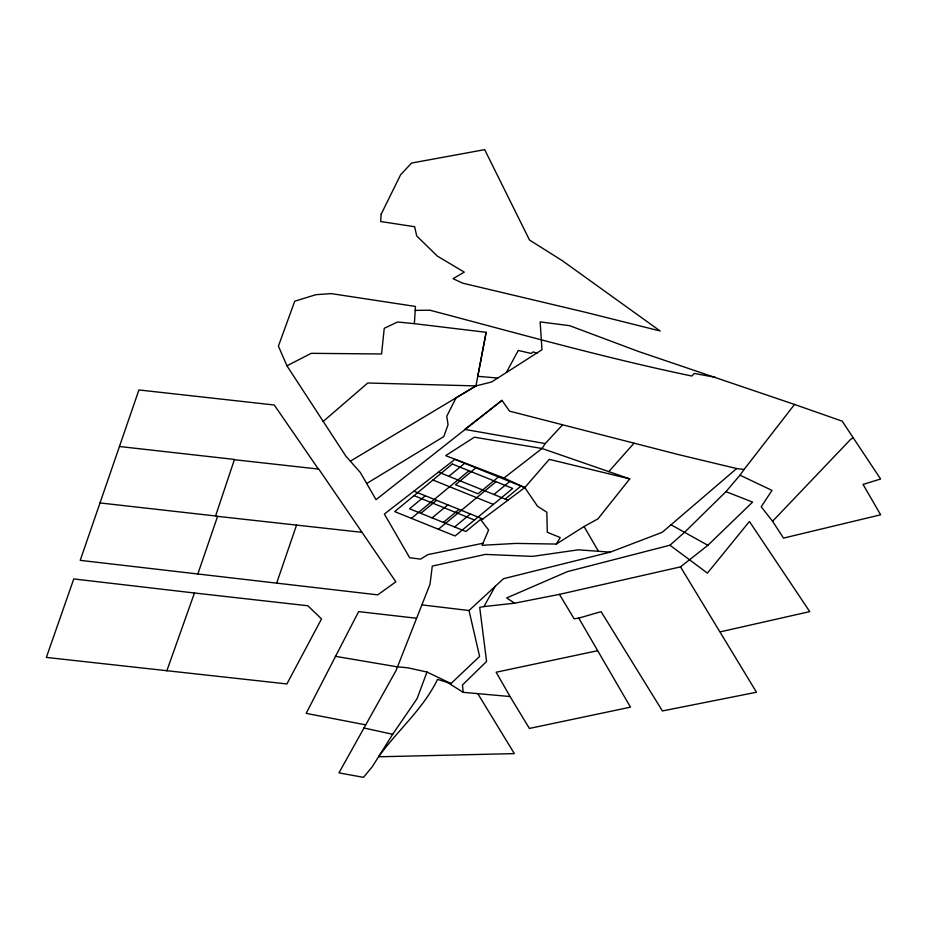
<?xml version="1.0" encoding="UTF-8"?>
<svg xmlns="http://www.w3.org/2000/svg" width="927" height="927" viewBox="0 0 927 927"><rect width="100%" height="100%" fill="white"/><g stroke="black" fill="none" stroke-linecap="round" stroke-linejoin="round"><path stroke-width="1.39" d="M794.532 404.45L638.807 351.588L569.63 325.678L540.163 321.901L541.994 349.734L497.776 378.042L477.787 376.316L486.142 332.306L414.369 323.662L415.458 306.443L331.194 293.604L315.922 294.693L294.74 301.194L278.413 346.107L286.941 365.806L345.725 455.933L360.325 472.503L376.049 499.665L501.97 400.383L509.549 411.148L678.912 454.705L736.664 468.541L744.08 469.479L794.532 404.45L842.191 421.171L880.615 479.016L863.049 484.404L880.65 514.798L783.5 538.1L772.573 521.264L761.218 506.768L771.994 490.383L739.978 475.192L725.968 491.646L684.972 531.924L669.954 545.215L567.428 571.623L506.64 597.961L514.624 603.187L559.444 594.369L680.511 566.884L707.88 545.296L752.585 502.098L725.968 491.646M366.698 483.512L443.766 436.605L448.065 424.647L446.756 416.304L455.991 397.915L475.945 385.91L486.142 332.306M99.931 502.932L215.562 515.968L234.473 459.433L119.444 446.501L80.22 560.348L377.729 594.856L395.864 581.832L318.795 469.108L234.322 459.699M197.729 574.288L217.59 516.362L362.04 532.341M276.617 583.268L296.524 525.18M119.444 446.501L138.923 389.954L274.265 405.006L318.436 469.12M194.45 593.002L73.766 578.946L46.35 657.428L286.895 683.941L321.542 618.912L307.822 605.76L194.45 593.002L166.825 670.858M610.279 552.144L503.523 578.691L469.027 610.522L479.607 656.42L450.997 683.547L426.976 672.04L417.08 698.645L392.689 734.288L372.306 766.687L363.5 777.347L338.958 772.875L396.026 670.58L430.024 584.219L432.283 566.084L485.366 554.404L532.573 556.385L578.286 549.827L610.279 552.144L662.226 532.307L736.664 468.541M416.397 618.239L358.622 611.611L306.165 713.373L365.574 724.833M506.582 372.121L518.251 350.452L531.183 353.454L533.28 351.854L536.918 353.454M559.444 594.369L574.114 618.796L578.772 618.112L630.487 707.162L529.398 728.437L510.059 696.536L463.21 692.33L462.457 685.018L486.582 661.438L479.699 607.347L483.952 606.582L495.366 585.991M556.316 544.056L560.221 537.544L547.324 532.283L546.826 512.202L537.521 506.246L524.786 487.59L503.998 478.008L445.678 455.644L474.392 437.208L542.005 448.494L629.769 478.888L597.961 518.842L584.068 526.536L556.316 544.056L515.829 543.419L482.11 545.296L488.61 530.012L481.171 520.279L524.786 487.59L549.259 459.352L629.769 478.888M562.26 425.18L545.238 443.57L542.005 448.494L503.998 478.008M739.978 475.192L744.08 469.479M323.21 421.426L367.776 383.002L475.945 385.91L491.6 381.994L497.776 378.042M608.749 471.669L633.941 443.291M772.573 521.264L850.638 439.363L853.222 437.88M425.308 495.76L409.549 508.772L465.875 531.519L481.646 518.517M448.877 476.304L464.636 463.303M411.379 518.344L468.992 470.777M420.812 513.326L436.571 500.313M475.91 467.845L455.493 484.705L478.019 493.801L498.436 476.953M432.075 517.869L447.845 504.867M443.349 522.422L459.108 509.41M438.413 529.259L496.038 481.704M454.612 526.976L470.371 513.964M493.94 494.508L509.711 481.495M505.215 499.062L520.974 486.049M501.97 400.383L464.844 429.41L545.238 443.57M475.945 385.91L350.336 461.171M286.941 365.806L311.217 353.326L381.565 353.987L384.242 328.297L397.59 321.993L414.369 323.662M578.772 618.112L601.113 611.669L662.411 710.951L756.478 692.237L680.511 566.884M720.337 631.843L809.734 611.623L749.422 521.472L707.417 573.141L669.954 545.215M597.509 650.731L496.142 672.226L510.059 696.536M482.967 543.268L427.764 554.647L420.615 559.108L409.664 557.741L384.369 514.045L454.914 459.375L524.786 487.59M483.952 606.582L514.624 603.187M415.25 310.394L429.85 310.197C516.907 333.117 603.686 357.637 691.832 376.038L694.161 373.43L715.215 377.277M421.739 604.867L469.027 610.522M335.261 656.304L397.011 666.78L407.787 667.799L426.976 672.04M215.562 515.968L217.59 516.362M363.801 727.962L392.689 734.288M450.997 683.547L437.544 679.364C423.257 709.004 397.532 730.395 378.587 756.791L514.346 753.616L477.892 693.802M438.483 472.11L507.996 500.174M432.967 480.012L493.373 504.415M413.905 491.159L482.863 519.004M414.045 495.632L474.45 520.024M671.136 524.856L707.88 545.296M447.498 682.457L463.21 692.33M584.068 526.536L598.309 551.055M381.171 214.207L380.684 221.541L414.647 226.721L416.71 235.979L437.417 256.153L464.265 272.121L453.06 278.691L462.793 283.187L585.261 312.237L660.14 330.985L562.411 260.765L529.491 240.012L484.682 149.653L411.576 163.048L400.603 174.786L381.171 214.207M452.318 464.045L394.693 511.6L455.099 535.991L512.724 488.436L452.318 464.045"/></g></svg>
